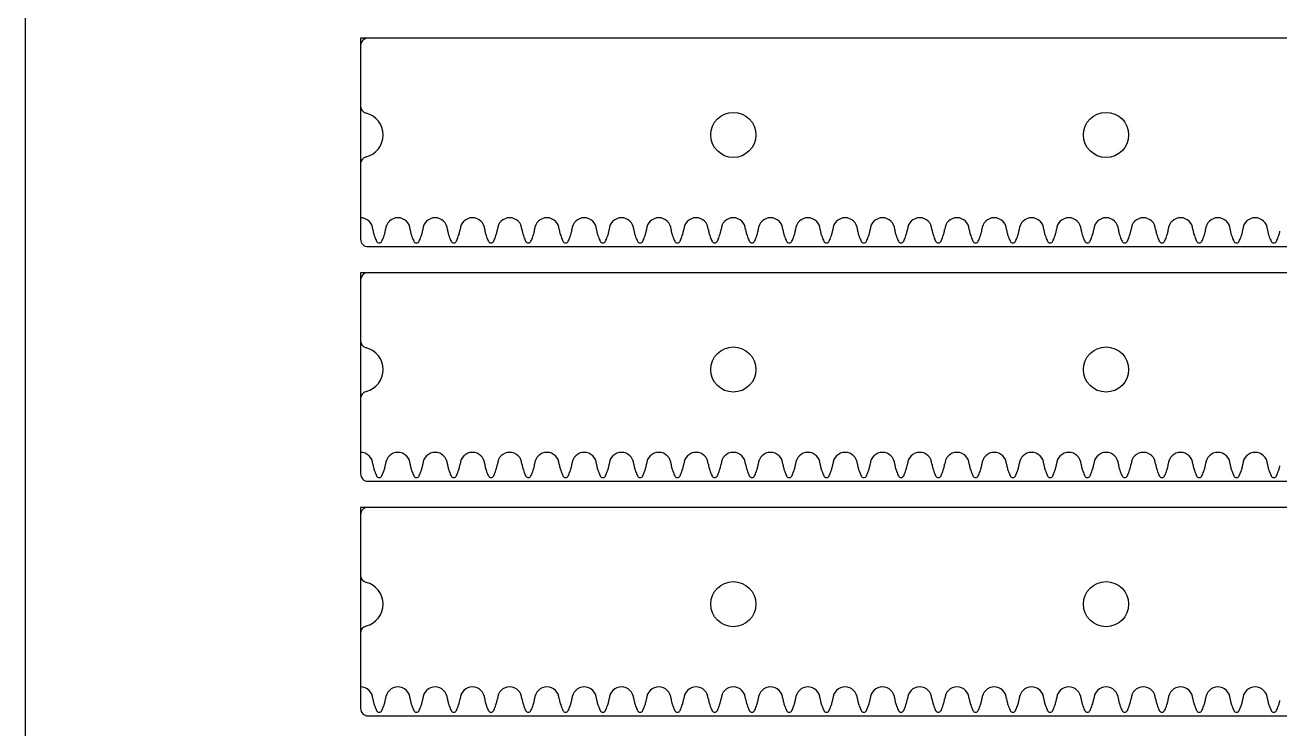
# Model space of a CAD drawing. Extents: x 0 to 800, y 0 to 400.
# Drawn here: x 0 to 168.3, y 212.2 to 306.7 of the extents above; entities that cross this region are included whole.
import ezdxf

# ---------------------------------------------------------------- set-up
doc = ezdxf.new("R2010")
doc.units = 0
doc.header["$MEASUREMENT"] = 0
for name, color, linetype in [('CUTOUT_5MM', 18, 'CONTINUOUS'), ('INSIDE_HOLES_5MM', 18, 'CONTINUOUS'), ('RACK_4MM', 18, 'CONTINUOUS')]:
    doc.layers.add(name, color=color, linetype=linetype)

msp = doc.modelspace()

# ---------------------------------------------------------------- linework, layer by layer
at = {"layer": 'CUTOUT_5MM'}
for p, q in [((744, 305), (46, 305)), ((45, 304), (45, 295.9)), ((45, 288.1), (45, 278)), ((46, 277), (744, 277)), ((744, 273.5), (46, 273.5)), ((45, 272.5), (45, 264.4)), ((45, 256.6), (45, 246.5)), ((46, 245.5), (744, 245.5)), ((45, 241), (45, 232.9)), ((744, 242), (46, 242)), ((45, 225.1), (45, 215)), ((46, 214), (744, 214))]:
    msp.add_line(p, q, dxfattribs=at)
for centre, radius, start, end in [((46, 304), 1, 90, 180), ((46, 295.9), 1, 180, 255.6144), ((45, 292), 3.02, 284.3856, 75.6144), ((46, 288.1), 1, 104.3856, 180), ((46, 278), 1, 180, 270), ((46, 272.5), 1, 90, 180), ((46, 264.4), 1, 180, 255.6144), ((45, 260.5), 3.02, 284.3856, 75.6144), ((46, 256.6), 1, 104.3856, 180), ((46, 246.5), 1, 180, 270), ((46, 241), 1, 90, 180), ((46, 232.9), 1, 180, 255.6144), ((45, 229), 3.02, 284.3856, 75.6144), ((46, 225.1), 1, 104.3856, 180), ((46, 215), 1, 180, 270)]:
    msp.add_arc(centre, radius, start, end, dxfattribs=at)
at = {"layer": 'INSIDE_HOLES_5MM'}
for centre in [(95, 292), (145, 292), (95, 260.5), (145, 260.5), (95, 229), (145, 229)]:
    msp.add_circle(centre, 3.03, dxfattribs=at)
at = {"layer": 'RACK_4MM'}
for p, q in [((46.65, 279.31), (46.65, 279.26)), ((48.35, 279.26), (48.35, 279.31)), ((51.65, 279.31), (51.65, 279.26)), ((53.35, 279.26), (53.35, 279.31)), ((56.65, 279.31), (56.65, 279.26)), ((58.35, 279.26), (58.35, 279.31)), ((61.65, 279.31), (61.65, 279.26)), ((63.35, 279.26), (63.35, 279.31)), ((66.65, 279.31), (66.65, 279.26)), ((68.35, 279.26), (68.35, 279.31)), ((71.65, 279.31), (71.65, 279.26)), ((73.35, 279.26), (73.35, 279.31)), ((76.65, 279.31), (76.65, 279.26)), ((78.35, 279.26), (78.35, 279.31)), ((81.65, 279.31), (81.65, 279.26)), ((83.35, 279.26), (83.35, 279.31)), ((86.65, 279.31), (86.65, 279.26)), ((88.35, 279.26), (88.35, 279.31)), ((91.65, 279.31), (91.65, 279.26)), ((93.35, 279.26), (93.35, 279.31)), ((96.65, 279.31), (96.65, 279.26)), ((98.35, 279.26), (98.35, 279.31)), ((101.65, 279.31), (101.65, 279.26)), ((103.35, 279.26), (103.35, 279.31)), ((106.65, 279.31), (106.65, 279.26)), ((108.35, 279.26), (108.35, 279.31)), ((111.65, 279.31), (111.65, 279.26)), ((113.35, 279.26), (113.35, 279.31)), ((116.65, 279.31), (116.65, 279.26)), ((118.35, 279.26), (118.35, 279.31)), ((121.65, 279.31), (121.65, 279.26)), ((123.35, 279.26), (123.35, 279.31)), ((126.65, 279.31), (126.65, 279.26)), ((128.35, 279.26), (128.35, 279.31)), ((131.65, 279.31), (131.65, 279.26)), ((133.35, 279.26), (133.35, 279.31)), ((136.65, 279.31), (136.65, 279.26)), ((138.35, 279.26), (138.35, 279.31)), ((141.65, 279.31), (141.65, 279.26)), ((143.35, 279.26), (143.35, 279.31)), ((146.65, 279.31), (146.65, 279.26)), ((148.35, 279.26), (148.35, 279.31)), ((151.65, 279.31), (151.65, 279.26)), ((153.35, 279.26), (153.35, 279.31)), ((156.65, 279.31), (156.65, 279.26)), ((158.35, 279.26), (158.35, 279.31)), ((161.65, 279.31), (161.65, 279.26)), ((163.35, 279.26), (163.35, 279.31)), ((166.65, 279.31), (166.65, 279.26)), ((46.65, 247.81), (46.65, 247.76)), ((48.35, 247.76), (48.35, 247.81)), ((51.65, 247.81), (51.65, 247.76)), ((53.35, 247.76), (53.35, 247.81)), ((56.65, 247.81), (56.65, 247.76)), ((58.35, 247.76), (58.35, 247.81)), ((61.65, 247.81), (61.65, 247.76)), ((63.35, 247.76), (63.35, 247.81)), ((66.65, 247.81), (66.65, 247.76)), ((68.35, 247.76), (68.35, 247.81)), ((71.65, 247.81), (71.65, 247.76)), ((73.35, 247.76), (73.35, 247.81)), ((76.65, 247.81), (76.65, 247.76)), ((78.35, 247.76), (78.35, 247.81)), ((81.65, 247.81), (81.65, 247.76)), ((83.35, 247.76), (83.35, 247.81)), ((86.65, 247.81), (86.65, 247.76)), ((88.35, 247.76), (88.35, 247.81)), ((91.65, 247.81), (91.65, 247.76)), ((93.35, 247.76), (93.35, 247.81)), ((96.65, 247.81), (96.65, 247.76)), ((98.35, 247.76), (98.35, 247.81)), ((101.65, 247.81), (101.65, 247.76)), ((103.35, 247.76), (103.35, 247.81)), ((106.65, 247.81), (106.65, 247.76)), ((108.35, 247.76), (108.35, 247.81)), ((111.65, 247.81), (111.65, 247.76)), ((113.35, 247.76), (113.35, 247.81)), ((116.65, 247.81), (116.65, 247.76)), ((118.35, 247.76), (118.35, 247.81)), ((121.65, 247.81), (121.65, 247.76)), ((123.35, 247.76), (123.35, 247.81)), ((126.65, 247.81), (126.65, 247.76)), ((128.35, 247.76), (128.35, 247.81)), ((131.65, 247.81), (131.65, 247.76)), ((133.35, 247.76), (133.35, 247.81)), ((136.65, 247.81), (136.65, 247.76)), ((138.35, 247.76), (138.35, 247.81)), ((141.65, 247.81), (141.65, 247.76)), ((143.35, 247.76), (143.35, 247.81)), ((146.65, 247.81), (146.65, 247.76)), ((148.35, 247.76), (148.35, 247.81)), ((151.65, 247.81), (151.65, 247.76)), ((153.35, 247.76), (153.35, 247.81)), ((156.65, 247.81), (156.65, 247.76)), ((158.35, 247.76), (158.35, 247.81)), ((161.65, 247.81), (161.65, 247.76)), ((163.35, 247.76), (163.35, 247.81)), ((166.65, 247.81), (166.65, 247.76)), ((46.65, 216.31), (46.65, 216.26)), ((48.35, 216.26), (48.35, 216.31)), ((51.65, 216.31), (51.65, 216.26)), ((53.35, 216.26), (53.35, 216.31)), ((56.65, 216.31), (56.65, 216.26)), ((58.35, 216.26), (58.35, 216.31)), ((61.65, 216.31), (61.65, 216.26)), ((63.35, 216.26), (63.35, 216.31)), ((66.65, 216.31), (66.65, 216.26)), ((68.35, 216.26), (68.35, 216.31)), ((71.65, 216.31), (71.65, 216.26)), ((73.35, 216.26), (73.35, 216.31)), ((76.65, 216.31), (76.65, 216.26)), ((78.35, 216.26), (78.35, 216.31)), ((81.65, 216.31), (81.65, 216.26)), ((83.35, 216.26), (83.35, 216.31)), ((86.65, 216.31), (86.65, 216.26)), ((88.35, 216.26), (88.35, 216.31)), ((91.65, 216.31), (91.65, 216.26)), ((93.35, 216.26), (93.35, 216.31)), ((96.65, 216.31), (96.65, 216.26)), ((98.35, 216.26), (98.35, 216.31)), ((101.65, 216.31), (101.65, 216.26)), ((103.35, 216.26), (103.35, 216.31)), ((106.65, 216.31), (106.65, 216.26)), ((108.35, 216.26), (108.35, 216.31)), ((111.65, 216.31), (111.65, 216.26)), ((113.35, 216.26), (113.35, 216.31)), ((116.65, 216.31), (116.65, 216.26)), ((118.35, 216.26), (118.35, 216.31)), ((121.65, 216.31), (121.65, 216.26)), ((123.35, 216.26), (123.35, 216.31)), ((126.65, 216.31), (126.65, 216.26)), ((128.35, 216.26), (128.35, 216.31)), ((131.65, 216.31), (131.65, 216.26)), ((133.35, 216.26), (133.35, 216.31)), ((136.65, 216.31), (136.65, 216.26)), ((138.35, 216.26), (138.35, 216.31)), ((141.65, 216.31), (141.65, 216.26)), ((143.35, 216.26), (143.35, 216.31)), ((146.65, 216.31), (146.65, 216.26)), ((148.35, 216.26), (148.35, 216.31)), ((151.65, 216.31), (151.65, 216.26)), ((153.35, 216.26), (153.35, 216.31)), ((156.65, 216.31), (156.65, 216.26)), ((158.35, 216.26), (158.35, 216.31)), ((161.65, 216.31), (161.65, 216.26)), ((163.35, 216.26), (163.35, 216.31)), ((166.65, 216.31), (166.65, 216.26))]:
    msp.add_line(p, q, dxfattribs=at)
msp.add_lwpolyline([(0, 0), (800, 0), (800, 400), (0, 400)], close=True, dxfattribs=at)
for points in [[(745, 280.88), (745, 305), (45, 305), (45, 280.88)], [(745, 249.38), (745, 273.5), (45, 273.5), (45, 249.38)], [(745, 217.88), (745, 242), (45, 242), (45, 217.88)]]:
    msp.add_lwpolyline(points, dxfattribs=at)
for centre, radius, start, end in [((45, 279.23), 1.65, 2.4997, 90), ((50, 279.23), 1.65, 2.4997, 177.5003), ((55, 279.23), 1.65, 2.4997, 177.5003), ((60, 279.23), 1.65, 2.4997, 177.5003), ((65, 279.23), 1.65, 2.4997, 177.5003), ((70, 279.23), 1.65, 2.4997, 177.5003), ((75, 279.23), 1.65, 2.4997, 177.5003), ((80, 279.23), 1.65, 2.4997, 177.5003), ((85, 279.23), 1.65, 2.4997, 177.5003), ((90, 279.23), 1.65, 2.4997, 177.5003), ((95, 279.23), 1.65, 2.4997, 177.5003), ((100, 279.23), 1.65, 2.4997, 177.5003), ((105, 279.23), 1.65, 2.4997, 177.5003), ((110, 279.23), 1.65, 2.4997, 177.5003), ((115, 279.23), 1.65, 2.4997, 177.5003), ((120, 279.23), 1.65, 2.4997, 177.5003), ((125, 279.23), 1.65, 2.4997, 177.5003), ((130, 279.23), 1.65, 2.4997, 177.5003), ((135, 279.23), 1.65, 2.4997, 177.5003), ((140, 279.23), 1.65, 2.4997, 177.5003), ((145, 279.23), 1.65, 2.4997, 177.5003), ((150, 279.23), 1.65, 2.4997, 177.5003), ((155, 279.23), 1.65, 2.4997, 177.5003), ((160, 279.23), 1.65, 2.4997, 177.5003), ((165, 279.23), 1.65, 2.4997, 177.5003), ((48.88, 279.53), 2.24, 186.8377, 191.5538), ((51.08, 279.96), 4.49, 191.3933, 197.171), ((53.69, 280.77), 7.22, 197.1596, 202.5425), ((55.08, 281.34), 8.72, 202.5425, 204.4697), ((47.5, 277.89), 0.396, 204.3206, 335.6794), ((37.85, 282.25), 10.98, 335.7289, 337.259), ((41.78, 280.6), 6.72, 337.259, 343.0389), ((42.5, 280.32), 5.95, 343.5387, 347.897), ((46.54, 279.46), 1.82, 347.897, 353.7115), ((53.88, 279.53), 2.24, 186.8377, 191.5538), ((56.08, 279.96), 4.49, 191.3933, 197.171), ((58.69, 280.77), 7.22, 197.1596, 202.5425), ((60.08, 281.34), 8.72, 202.5425, 204.4697), ((52.5, 277.89), 0.396, 204.3206, 335.6794), ((42.85, 282.25), 10.98, 335.7289, 337.259), ((46.78, 280.6), 6.72, 337.259, 343.0389), ((47.5, 280.32), 5.95, 343.5387, 347.897), ((51.54, 279.46), 1.82, 347.897, 353.7115), ((58.88, 279.53), 2.24, 186.8377, 191.5538), ((61.08, 279.96), 4.49, 191.3933, 197.171), ((63.69, 280.77), 7.22, 197.1596, 202.5425), ((65.08, 281.34), 8.72, 202.5425, 204.4697), ((57.5, 277.89), 0.396, 204.3206, 335.6794), ((47.85, 282.25), 10.98, 335.7289, 337.259), ((51.78, 280.6), 6.72, 337.259, 343.0389), ((52.5, 280.32), 5.95, 343.5387, 347.897), ((56.54, 279.46), 1.82, 347.897, 353.7115), ((63.88, 279.53), 2.24, 186.8377, 191.5538), ((66.08, 279.96), 4.49, 191.3933, 197.171), ((68.69, 280.77), 7.22, 197.1596, 202.5425), ((70.08, 281.34), 8.72, 202.5425, 204.4697), ((62.5, 277.89), 0.396, 204.3206, 335.6794), ((52.85, 282.25), 10.98, 335.7289, 337.259), ((56.78, 280.6), 6.72, 337.259, 343.0389), ((57.5, 280.32), 5.95, 343.5387, 347.897), ((61.54, 279.46), 1.82, 347.897, 353.7115), ((68.88, 279.53), 2.24, 186.8377, 191.5538), ((71.08, 279.96), 4.49, 191.3933, 197.171), ((73.69, 280.77), 7.22, 197.1596, 202.5425), ((75.08, 281.34), 8.72, 202.5425, 204.4697), ((67.5, 277.89), 0.396, 204.3206, 335.6794), ((57.85, 282.25), 10.98, 335.7289, 337.259), ((61.78, 280.6), 6.72, 337.259, 343.0389), ((62.5, 280.32), 5.95, 343.5387, 347.897), ((66.54, 279.46), 1.82, 347.897, 353.7115), ((73.88, 279.53), 2.24, 186.8377, 191.5538), ((76.08, 279.96), 4.49, 191.3933, 197.171), ((78.69, 280.77), 7.22, 197.1596, 202.5425), ((80.08, 281.34), 8.72, 202.5425, 204.4697), ((72.5, 277.89), 0.396, 204.3206, 335.6794), ((62.85, 282.25), 10.98, 335.7289, 337.259), ((66.78, 280.6), 6.72, 337.259, 343.0389), ((67.5, 280.32), 5.95, 343.5387, 347.897), ((71.54, 279.46), 1.82, 347.897, 353.7115), ((78.88, 279.53), 2.24, 186.8377, 191.5538), ((81.08, 279.96), 4.49, 191.3933, 197.171), ((83.69, 280.77), 7.22, 197.1596, 202.5425), ((85.08, 281.34), 8.72, 202.5425, 204.4697), ((77.5, 277.89), 0.396, 204.3206, 335.6794), ((67.85, 282.25), 10.98, 335.7289, 337.259), ((71.78, 280.6), 6.72, 337.259, 343.0389), ((72.5, 280.32), 5.95, 343.5387, 347.897), ((76.54, 279.46), 1.82, 347.897, 353.7115), ((83.88, 279.53), 2.24, 186.8377, 191.5538), ((86.08, 279.96), 4.49, 191.3933, 197.171), ((88.69, 280.77), 7.22, 197.1596, 202.5425), ((90.08, 281.34), 8.72, 202.5425, 204.4697), ((82.5, 277.89), 0.396, 204.3206, 335.6794), ((72.85, 282.25), 10.98, 335.7289, 337.259), ((76.78, 280.6), 6.72, 337.259, 343.0389), ((77.5, 280.32), 5.95, 343.5387, 347.897), ((81.54, 279.46), 1.82, 347.897, 353.7115), ((88.88, 279.53), 2.24, 186.8377, 191.5538), ((91.08, 279.96), 4.49, 191.3933, 197.171), ((93.69, 280.77), 7.22, 197.1596, 202.5425), ((95.08, 281.34), 8.72, 202.5425, 204.4697), ((87.5, 277.89), 0.396, 204.3206, 335.6794), ((77.85, 282.25), 10.98, 335.7289, 337.259), ((81.78, 280.6), 6.72, 337.259, 343.0389), ((82.5, 280.32), 5.95, 343.5387, 347.897), ((86.54, 279.46), 1.82, 347.897, 353.7115), ((93.88, 279.53), 2.24, 186.8377, 191.5538), ((96.08, 279.96), 4.49, 191.3933, 197.171), ((98.69, 280.77), 7.22, 197.1596, 202.5425), ((100.08, 281.34), 8.72, 202.5425, 204.4697), ((92.5, 277.89), 0.396, 204.3206, 335.6794), ((82.85, 282.25), 10.98, 335.7289, 337.259), ((86.78, 280.6), 6.72, 337.259, 343.0389), ((87.5, 280.32), 5.95, 343.5387, 347.897), ((91.54, 279.46), 1.82, 347.897, 353.7115), ((98.88, 279.53), 2.24, 186.8377, 191.5538), ((101.08, 279.96), 4.49, 191.3933, 197.171), ((103.69, 280.77), 7.22, 197.1596, 202.5425), ((105.08, 281.34), 8.72, 202.5425, 204.4697), ((97.5, 277.89), 0.396, 204.3206, 335.6794), ((87.85, 282.25), 10.98, 335.7289, 337.259), ((91.78, 280.6), 6.72, 337.259, 343.0389), ((92.5, 280.32), 5.95, 343.5387, 347.897), ((96.54, 279.46), 1.82, 347.897, 353.7115), ((103.88, 279.53), 2.24, 186.8377, 191.5538), ((106.08, 279.96), 4.49, 191.3933, 197.171), ((108.69, 280.77), 7.22, 197.1596, 202.5425), ((110.08, 281.34), 8.72, 202.5425, 204.4697), ((102.5, 277.89), 0.396, 204.3206, 335.6794), ((92.85, 282.25), 10.98, 335.7289, 337.259), ((96.78, 280.6), 6.72, 337.259, 343.0389), ((97.5, 280.32), 5.95, 343.5387, 347.897), ((101.54, 279.46), 1.82, 347.897, 353.7115), ((108.88, 279.53), 2.24, 186.8377, 191.5538), ((111.08, 279.96), 4.49, 191.3933, 197.171), ((113.69, 280.77), 7.22, 197.1596, 202.5425), ((115.08, 281.34), 8.72, 202.5425, 204.4697), ((107.5, 277.89), 0.396, 204.3206, 335.6794), ((97.85, 282.25), 10.98, 335.7289, 337.259), ((101.78, 280.6), 6.72, 337.259, 343.0389), ((102.5, 280.32), 5.95, 343.5387, 347.897), ((106.54, 279.46), 1.82, 347.897, 353.7115), ((113.88, 279.53), 2.24, 186.8377, 191.5538), ((116.08, 279.96), 4.49, 191.3933, 197.171), ((118.69, 280.77), 7.22, 197.1596, 202.5425), ((120.08, 281.34), 8.72, 202.5425, 204.4697), ((112.5, 277.89), 0.396, 204.3206, 335.6794), ((102.85, 282.25), 10.98, 335.7289, 337.259), ((106.78, 280.6), 6.72, 337.259, 343.0389), ((107.5, 280.32), 5.95, 343.5387, 347.897), ((111.54, 279.46), 1.82, 347.897, 353.7115), ((118.88, 279.53), 2.24, 186.8377, 191.5538), ((121.08, 279.96), 4.49, 191.3933, 197.171), ((123.69, 280.77), 7.22, 197.1596, 202.5425), ((125.08, 281.34), 8.72, 202.5425, 204.4697), ((117.5, 277.89), 0.396, 204.3206, 335.6794), ((107.85, 282.25), 10.98, 335.7289, 337.259), ((111.78, 280.6), 6.72, 337.259, 343.0389), ((112.5, 280.32), 5.95, 343.5387, 347.897), ((116.54, 279.46), 1.82, 347.897, 353.7115), ((123.88, 279.53), 2.24, 186.8377, 191.5538), ((126.08, 279.96), 4.49, 191.3933, 197.171), ((128.69, 280.77), 7.22, 197.1596, 202.5425), ((130.08, 281.34), 8.72, 202.5425, 204.4697), ((122.5, 277.89), 0.396, 204.3206, 335.6794), ((112.85, 282.25), 10.98, 335.7289, 337.259), ((116.78, 280.6), 6.72, 337.259, 343.0389), ((117.5, 280.32), 5.95, 343.5387, 347.897), ((121.54, 279.46), 1.82, 347.897, 353.7115), ((128.88, 279.53), 2.24, 186.8377, 191.5538), ((131.08, 279.96), 4.49, 191.3933, 197.171), ((133.69, 280.77), 7.22, 197.1596, 202.5425), ((135.08, 281.34), 8.72, 202.5425, 204.4697), ((127.5, 277.89), 0.396, 204.3206, 335.6794), ((117.85, 282.25), 10.98, 335.7289, 337.259), ((121.78, 280.6), 6.72, 337.259, 343.0389), ((122.5, 280.32), 5.95, 343.5387, 347.897), ((126.54, 279.46), 1.82, 347.897, 353.7115), ((133.88, 279.53), 2.24, 186.8377, 191.5538), ((136.08, 279.96), 4.49, 191.3933, 197.171), ((138.69, 280.77), 7.22, 197.1596, 202.5425), ((140.08, 281.34), 8.72, 202.5425, 204.4697), ((132.5, 277.89), 0.396, 204.3206, 335.6794), ((122.85, 282.25), 10.98, 335.7289, 337.259), ((126.78, 280.6), 6.72, 337.259, 343.0389), ((127.5, 280.32), 5.95, 343.5387, 347.897), ((131.54, 279.46), 1.82, 347.897, 353.7115), ((138.88, 279.53), 2.24, 186.8377, 191.5538), ((141.08, 279.96), 4.49, 191.3933, 197.171), ((143.69, 280.77), 7.22, 197.1596, 202.5425), ((145.08, 281.34), 8.72, 202.5425, 204.4697), ((137.5, 277.89), 0.396, 204.3206, 335.6794), ((127.85, 282.25), 10.98, 335.7289, 337.259), ((131.78, 280.6), 6.72, 337.259, 343.0389), ((132.5, 280.32), 5.95, 343.5387, 347.897), ((136.54, 279.46), 1.82, 347.897, 353.7115), ((143.88, 279.53), 2.24, 186.8377, 191.5538), ((146.08, 279.96), 4.49, 191.3933, 197.171), ((148.69, 280.77), 7.22, 197.1596, 202.5425), ((150.08, 281.34), 8.72, 202.5425, 204.4697), ((142.5, 277.89), 0.396, 204.3206, 335.6794), ((132.85, 282.25), 10.98, 335.7289, 337.259), ((136.78, 280.6), 6.72, 337.259, 343.0389), ((137.5, 280.32), 5.95, 343.5387, 347.897), ((141.54, 279.46), 1.82, 347.897, 353.7115), ((148.88, 279.53), 2.24, 186.8377, 191.5538), ((151.08, 279.96), 4.49, 191.3933, 197.171), ((153.69, 280.77), 7.22, 197.1596, 202.5425), ((155.08, 281.34), 8.72, 202.5425, 204.4697), ((147.5, 277.89), 0.396, 204.3206, 335.6794), ((137.85, 282.25), 10.98, 335.7289, 337.259), ((141.78, 280.6), 6.72, 337.259, 343.0389), ((142.5, 280.32), 5.95, 343.5387, 347.897), ((146.54, 279.46), 1.82, 347.897, 353.7115), ((153.88, 279.53), 2.24, 186.8377, 191.5538), ((156.08, 279.96), 4.49, 191.3933, 197.171), ((158.69, 280.77), 7.22, 197.1596, 202.5425), ((160.08, 281.34), 8.72, 202.5425, 204.4697), ((152.5, 277.89), 0.396, 204.3206, 335.6794), ((142.85, 282.25), 10.98, 335.7289, 337.259), ((146.78, 280.6), 6.72, 337.259, 343.0389), ((147.5, 280.32), 5.95, 343.5387, 347.897), ((151.54, 279.46), 1.82, 347.897, 353.7115), ((158.88, 279.53), 2.24, 186.8377, 191.5538), ((161.08, 279.96), 4.49, 191.3933, 197.171), ((163.69, 280.77), 7.22, 197.1596, 202.5425), ((165.08, 281.34), 8.72, 202.5425, 204.4697), ((157.5, 277.89), 0.396, 204.3206, 335.6794), ((147.85, 282.25), 10.98, 335.7289, 337.259), ((151.78, 280.6), 6.72, 337.259, 343.0389), ((152.5, 280.32), 5.95, 343.5387, 347.897), ((156.54, 279.46), 1.82, 347.897, 353.7115), ((163.88, 279.53), 2.24, 186.8377, 191.5538), ((166.08, 279.96), 4.49, 191.3933, 197.171), ((168.69, 280.77), 7.22, 197.1596, 202.5425), ((170.08, 281.34), 8.72, 202.5425, 204.4697), ((162.5, 277.89), 0.396, 204.3206, 335.6794), ((152.85, 282.25), 10.98, 335.7289, 337.259), ((156.78, 280.6), 6.72, 337.259, 343.0389), ((157.5, 280.32), 5.95, 343.5387, 347.897), ((161.54, 279.46), 1.82, 347.897, 353.7115), ((168.88, 279.53), 2.24, 186.8377, 191.5538), ((171.08, 279.96), 4.49, 191.3933, 197.171), ((173.69, 280.77), 7.22, 197.1596, 202.5425), ((175.08, 281.34), 8.72, 202.5425, 204.4697), ((167.5, 277.89), 0.396, 204.3206, 335.6794), ((157.85, 282.25), 10.98, 335.7289, 337.259), ((161.78, 280.6), 6.72, 337.259, 343.0389), ((162.5, 280.32), 5.95, 343.5387, 347.897), ((45, 247.73), 1.65, 2.4997, 90), ((50, 247.73), 1.65, 2.4997, 177.5003), ((55, 247.73), 1.65, 2.4997, 177.5003), ((60, 247.73), 1.65, 2.4997, 177.5003), ((65, 247.73), 1.65, 2.4997, 177.5003), ((70, 247.73), 1.65, 2.4997, 177.5003), ((75, 247.73), 1.65, 2.4997, 177.5003), ((80, 247.73), 1.65, 2.4997, 177.5003), ((85, 247.73), 1.65, 2.4997, 177.5003), ((90, 247.73), 1.65, 2.4997, 177.5003), ((95, 247.73), 1.65, 2.4997, 177.5003), ((100, 247.73), 1.65, 2.4997, 177.5003), ((105, 247.73), 1.65, 2.4997, 177.5003), ((110, 247.73), 1.65, 2.4997, 177.5003), ((115, 247.73), 1.65, 2.4997, 177.5003), ((120, 247.73), 1.65, 2.4997, 177.5003), ((125, 247.73), 1.65, 2.4997, 177.5003), ((130, 247.73), 1.65, 2.4997, 177.5003), ((135, 247.73), 1.65, 2.4997, 177.5003), ((140, 247.73), 1.65, 2.4997, 177.5003), ((145, 247.73), 1.65, 2.4997, 177.5003), ((150, 247.73), 1.65, 2.4997, 177.5003), ((155, 247.73), 1.65, 2.4997, 177.5003), ((160, 247.73), 1.65, 2.4997, 177.5003), ((165, 247.73), 1.65, 2.4997, 177.5003), ((48.88, 248.03), 2.24, 186.8377, 191.5538), ((51.08, 248.46), 4.49, 191.3933, 197.171), ((42.5, 248.82), 5.95, 343.5387, 347.897), ((46.54, 247.96), 1.82, 347.897, 353.7115), ((53.88, 248.03), 2.24, 186.8377, 191.5538), ((56.08, 248.46), 4.49, 191.3933, 197.171), ((47.5, 248.82), 5.95, 343.5387, 347.897), ((51.54, 247.96), 1.82, 347.897, 353.7115), ((58.88, 248.03), 2.24, 186.8377, 191.5538), ((61.08, 248.46), 4.49, 191.3933, 197.171), ((52.5, 248.82), 5.95, 343.5387, 347.897), ((56.54, 247.96), 1.82, 347.897, 353.7115), ((63.88, 248.03), 2.24, 186.8377, 191.5538), ((66.08, 248.46), 4.49, 191.3933, 197.171), ((57.5, 248.82), 5.95, 343.5387, 347.897), ((61.54, 247.96), 1.82, 347.897, 353.7115), ((68.88, 248.03), 2.24, 186.8377, 191.5538), ((71.08, 248.46), 4.49, 191.3933, 197.171), ((62.5, 248.82), 5.95, 343.5387, 347.897), ((66.54, 247.96), 1.82, 347.897, 353.7115), ((73.88, 248.03), 2.24, 186.8377, 191.5538), ((76.08, 248.46), 4.49, 191.3933, 197.171), ((67.5, 248.82), 5.95, 343.5387, 347.897), ((71.54, 247.96), 1.82, 347.897, 353.7115), ((78.88, 248.03), 2.24, 186.8377, 191.5538), ((81.08, 248.46), 4.49, 191.3933, 197.171), ((72.5, 248.82), 5.95, 343.5387, 347.897), ((76.54, 247.96), 1.82, 347.897, 353.7115), ((83.88, 248.03), 2.24, 186.8377, 191.5538), ((86.08, 248.46), 4.49, 191.3933, 197.171), ((77.5, 248.82), 5.95, 343.5387, 347.897), ((81.54, 247.96), 1.82, 347.897, 353.7115), ((88.88, 248.03), 2.24, 186.8377, 191.5538), ((91.08, 248.46), 4.49, 191.3933, 197.171), ((82.5, 248.82), 5.95, 343.5387, 347.897), ((86.54, 247.96), 1.82, 347.897, 353.7115), ((93.88, 248.03), 2.24, 186.8377, 191.5538), ((96.08, 248.46), 4.49, 191.3933, 197.171), ((87.5, 248.82), 5.95, 343.5387, 347.897), ((91.54, 247.96), 1.82, 347.897, 353.7115), ((98.88, 248.03), 2.24, 186.8377, 191.5538), ((101.08, 248.46), 4.49, 191.3933, 197.171), ((92.5, 248.82), 5.95, 343.5387, 347.897), ((96.54, 247.96), 1.82, 347.897, 353.7115), ((103.88, 248.03), 2.24, 186.8377, 191.5538), ((106.08, 248.46), 4.49, 191.3933, 197.171), ((97.5, 248.82), 5.95, 343.5387, 347.897), ((101.54, 247.96), 1.82, 347.897, 353.7115), ((108.88, 248.03), 2.24, 186.8377, 191.5538), ((111.08, 248.46), 4.49, 191.3933, 197.171), ((102.5, 248.82), 5.95, 343.5387, 347.897), ((106.54, 247.96), 1.82, 347.897, 353.7115), ((113.88, 248.03), 2.24, 186.8377, 191.5538), ((116.08, 248.46), 4.49, 191.3933, 197.171), ((107.5, 248.82), 5.95, 343.5387, 347.897), ((111.54, 247.96), 1.82, 347.897, 353.7115), ((118.88, 248.03), 2.24, 186.8377, 191.5538), ((121.08, 248.46), 4.49, 191.3933, 197.171), ((112.5, 248.82), 5.95, 343.5387, 347.897), ((116.54, 247.96), 1.82, 347.897, 353.7115), ((123.88, 248.03), 2.24, 186.8377, 191.5538), ((126.08, 248.46), 4.49, 191.3933, 197.171), ((117.5, 248.82), 5.95, 343.5387, 347.897), ((121.54, 247.96), 1.82, 347.897, 353.7115), ((128.88, 248.03), 2.24, 186.8377, 191.5538), ((131.08, 248.46), 4.49, 191.3933, 197.171), ((122.5, 248.82), 5.95, 343.5387, 347.897), ((126.54, 247.96), 1.82, 347.897, 353.7115), ((133.88, 248.03), 2.24, 186.8377, 191.5538), ((136.08, 248.46), 4.49, 191.3933, 197.171), ((127.5, 248.82), 5.95, 343.5387, 347.897), ((131.54, 247.96), 1.82, 347.897, 353.7115), ((138.88, 248.03), 2.24, 186.8377, 191.5538), ((141.08, 248.46), 4.49, 191.3933, 197.171), ((132.5, 248.82), 5.95, 343.5387, 347.897), ((136.54, 247.96), 1.82, 347.897, 353.7115), ((143.88, 248.03), 2.24, 186.8377, 191.5538), ((146.08, 248.46), 4.49, 191.3933, 197.171), ((137.5, 248.82), 5.95, 343.5387, 347.897), ((141.54, 247.96), 1.82, 347.897, 353.7115), ((148.88, 248.03), 2.24, 186.8377, 191.5538), ((151.08, 248.46), 4.49, 191.3933, 197.171), ((142.5, 248.82), 5.95, 343.5387, 347.897), ((146.54, 247.96), 1.82, 347.897, 353.7115), ((153.88, 248.03), 2.24, 186.8377, 191.5538), ((156.08, 248.46), 4.49, 191.3933, 197.171), ((147.5, 248.82), 5.95, 343.5387, 347.897), ((151.54, 247.96), 1.82, 347.897, 353.7115), ((158.88, 248.03), 2.24, 186.8377, 191.5538), ((161.08, 248.46), 4.49, 191.3933, 197.171), ((152.5, 248.82), 5.95, 343.5387, 347.897), ((156.54, 247.96), 1.82, 347.897, 353.7115), ((163.88, 248.03), 2.24, 186.8377, 191.5538), ((166.08, 248.46), 4.49, 191.3933, 197.171), ((157.5, 248.82), 5.95, 343.5387, 347.897), ((161.54, 247.96), 1.82, 347.897, 353.7115), ((168.88, 248.03), 2.24, 186.8377, 191.5538), ((171.08, 248.46), 4.49, 191.3933, 197.171), ((162.5, 248.82), 5.95, 343.5387, 347.897), ((53.69, 249.27), 7.22, 197.1596, 202.5425), ((55.08, 249.84), 8.72, 202.5425, 204.4697), ((47.5, 246.39), 0.396, 204.3206, 335.6794), ((37.85, 250.75), 10.98, 335.7289, 337.259), ((41.78, 249.1), 6.72, 337.259, 343.0389), ((58.69, 249.27), 7.22, 197.1596, 202.5425), ((60.08, 249.84), 8.72, 202.5425, 204.4697), ((52.5, 246.39), 0.396, 204.3206, 335.6794), ((42.85, 250.75), 10.98, 335.7289, 337.259), ((46.78, 249.1), 6.72, 337.259, 343.0389), ((63.69, 249.27), 7.22, 197.1596, 202.5425), ((65.08, 249.84), 8.72, 202.5425, 204.4697), ((57.5, 246.39), 0.396, 204.3206, 335.6794), ((47.85, 250.75), 10.98, 335.7289, 337.259), ((51.78, 249.1), 6.72, 337.259, 343.0389), ((68.69, 249.27), 7.22, 197.1596, 202.5425), ((70.08, 249.84), 8.72, 202.5425, 204.4697), ((62.5, 246.39), 0.396, 204.3206, 335.6794), ((52.85, 250.75), 10.98, 335.7289, 337.259), ((56.78, 249.1), 6.72, 337.259, 343.0389), ((73.69, 249.27), 7.22, 197.1596, 202.5425), ((75.08, 249.84), 8.72, 202.5425, 204.4697), ((67.5, 246.39), 0.396, 204.3206, 335.6794), ((57.85, 250.75), 10.98, 335.7289, 337.259), ((61.78, 249.1), 6.72, 337.259, 343.0389), ((78.69, 249.27), 7.22, 197.1596, 202.5425), ((80.08, 249.84), 8.72, 202.5425, 204.4697), ((72.5, 246.39), 0.396, 204.3206, 335.6794), ((62.85, 250.75), 10.98, 335.7289, 337.259), ((66.78, 249.1), 6.72, 337.259, 343.0389), ((83.69, 249.27), 7.22, 197.1596, 202.5425), ((85.08, 249.84), 8.72, 202.5425, 204.4697), ((77.5, 246.39), 0.396, 204.3206, 335.6794), ((67.85, 250.75), 10.98, 335.7289, 337.259), ((71.78, 249.1), 6.72, 337.259, 343.0389), ((88.69, 249.27), 7.22, 197.1596, 202.5425), ((90.08, 249.84), 8.72, 202.5425, 204.4697), ((82.5, 246.39), 0.396, 204.3206, 335.6794), ((72.85, 250.75), 10.98, 335.7289, 337.259), ((76.78, 249.1), 6.72, 337.259, 343.0389), ((93.69, 249.27), 7.22, 197.1596, 202.5425), ((95.08, 249.84), 8.72, 202.5425, 204.4697), ((87.5, 246.39), 0.396, 204.3206, 335.6794), ((77.85, 250.75), 10.98, 335.7289, 337.259), ((81.78, 249.1), 6.72, 337.259, 343.0389), ((98.69, 249.27), 7.22, 197.1596, 202.5425), ((100.08, 249.84), 8.72, 202.5425, 204.4697), ((92.5, 246.39), 0.396, 204.3206, 335.6794), ((82.85, 250.75), 10.98, 335.7289, 337.259), ((86.78, 249.1), 6.72, 337.259, 343.0389), ((103.69, 249.27), 7.22, 197.1596, 202.5425), ((105.08, 249.84), 8.72, 202.5425, 204.4697), ((97.5, 246.39), 0.396, 204.3206, 335.6794), ((87.85, 250.75), 10.98, 335.7289, 337.259), ((91.78, 249.1), 6.72, 337.259, 343.0389), ((108.69, 249.27), 7.22, 197.1596, 202.5425), ((110.08, 249.84), 8.72, 202.5425, 204.4697), ((102.5, 246.39), 0.396, 204.3206, 335.6794), ((92.85, 250.75), 10.98, 335.7289, 337.259), ((96.78, 249.1), 6.72, 337.259, 343.0389), ((113.69, 249.27), 7.22, 197.1596, 202.5425), ((115.08, 249.84), 8.72, 202.5425, 204.4697), ((107.5, 246.39), 0.396, 204.3206, 335.6794), ((97.85, 250.75), 10.98, 335.7289, 337.259), ((101.78, 249.1), 6.72, 337.259, 343.0389), ((118.69, 249.27), 7.22, 197.1596, 202.5425), ((120.08, 249.84), 8.72, 202.5425, 204.4697), ((112.5, 246.39), 0.396, 204.3206, 335.6794), ((102.85, 250.75), 10.98, 335.7289, 337.259), ((106.78, 249.1), 6.72, 337.259, 343.0389), ((123.69, 249.27), 7.22, 197.1596, 202.5425), ((125.08, 249.84), 8.72, 202.5425, 204.4697), ((117.5, 246.39), 0.396, 204.3206, 335.6794), ((107.85, 250.75), 10.98, 335.7289, 337.259), ((111.78, 249.1), 6.72, 337.259, 343.0389), ((128.69, 249.27), 7.22, 197.1596, 202.5425), ((130.08, 249.84), 8.72, 202.5425, 204.4697), ((122.5, 246.39), 0.396, 204.3206, 335.6794), ((112.85, 250.75), 10.98, 335.7289, 337.259), ((116.78, 249.1), 6.72, 337.259, 343.0389), ((133.69, 249.27), 7.22, 197.1596, 202.5425), ((135.08, 249.84), 8.72, 202.5425, 204.4697), ((127.5, 246.39), 0.396, 204.3206, 335.6794), ((117.85, 250.75), 10.98, 335.7289, 337.259), ((121.78, 249.1), 6.72, 337.259, 343.0389), ((138.69, 249.27), 7.22, 197.1596, 202.5425), ((140.08, 249.84), 8.72, 202.5425, 204.4697), ((132.5, 246.39), 0.396, 204.3206, 335.6794), ((122.85, 250.75), 10.98, 335.7289, 337.259), ((126.78, 249.1), 6.72, 337.259, 343.0389), ((143.69, 249.27), 7.22, 197.1596, 202.5425), ((145.08, 249.84), 8.72, 202.5425, 204.4697), ((137.5, 246.39), 0.396, 204.3206, 335.6794), ((127.85, 250.75), 10.98, 335.7289, 337.259), ((131.78, 249.1), 6.72, 337.259, 343.0389), ((148.69, 249.27), 7.22, 197.1596, 202.5425), ((150.08, 249.84), 8.72, 202.5425, 204.4697), ((142.5, 246.39), 0.396, 204.3206, 335.6794), ((132.85, 250.75), 10.98, 335.7289, 337.259), ((136.78, 249.1), 6.72, 337.259, 343.0389), ((153.69, 249.27), 7.22, 197.1596, 202.5425), ((155.08, 249.84), 8.72, 202.5425, 204.4697), ((147.5, 246.39), 0.396, 204.3206, 335.6794), ((137.85, 250.75), 10.98, 335.7289, 337.259), ((141.78, 249.1), 6.72, 337.259, 343.0389), ((158.69, 249.27), 7.22, 197.1596, 202.5425), ((160.08, 249.84), 8.72, 202.5425, 204.4697), ((152.5, 246.39), 0.396, 204.3206, 335.6794), ((142.85, 250.75), 10.98, 335.7289, 337.259), ((146.78, 249.1), 6.72, 337.259, 343.0389), ((163.69, 249.27), 7.22, 197.1596, 202.5425), ((165.08, 249.84), 8.72, 202.5425, 204.4697), ((157.5, 246.39), 0.396, 204.3206, 335.6794), ((147.85, 250.75), 10.98, 335.7289, 337.259), ((151.78, 249.1), 6.72, 337.259, 343.0389), ((168.69, 249.27), 7.22, 197.1596, 202.5425), ((170.08, 249.84), 8.72, 202.5425, 204.4697), ((162.5, 246.39), 0.396, 204.3206, 335.6794), ((152.85, 250.75), 10.98, 335.7289, 337.259), ((156.78, 249.1), 6.72, 337.259, 343.0389), ((173.69, 249.27), 7.22, 197.1596, 202.5425), ((175.08, 249.84), 8.72, 202.5425, 204.4697), ((167.5, 246.39), 0.396, 204.3206, 335.6794), ((157.85, 250.75), 10.98, 335.7289, 337.259), ((161.78, 249.1), 6.72, 337.259, 343.0389), ((45, 216.23), 1.65, 2.4997, 90), ((50, 216.23), 1.65, 2.4997, 177.5003), ((55, 216.23), 1.65, 2.4997, 177.5003), ((60, 216.23), 1.65, 2.4997, 177.5003), ((65, 216.23), 1.65, 2.4997, 177.5003), ((70, 216.23), 1.65, 2.4997, 177.5003), ((75, 216.23), 1.65, 2.4997, 177.5003), ((80, 216.23), 1.65, 2.4997, 177.5003), ((85, 216.23), 1.65, 2.4997, 177.5003), ((90, 216.23), 1.65, 2.4997, 177.5003), ((95, 216.23), 1.65, 2.4997, 177.5003), ((100, 216.23), 1.65, 2.4997, 177.5003), ((105, 216.23), 1.65, 2.4997, 177.5003), ((110, 216.23), 1.65, 2.4997, 177.5003), ((115, 216.23), 1.65, 2.4997, 177.5003), ((120, 216.23), 1.65, 2.4997, 177.5003), ((125, 216.23), 1.65, 2.4997, 177.5003), ((130, 216.23), 1.65, 2.4997, 177.5003), ((135, 216.23), 1.65, 2.4997, 177.5003), ((140, 216.23), 1.65, 2.4997, 177.5003), ((145, 216.23), 1.65, 2.4997, 177.5003), ((150, 216.23), 1.65, 2.4997, 177.5003), ((155, 216.23), 1.65, 2.4997, 177.5003), ((160, 216.23), 1.65, 2.4997, 177.5003), ((165, 216.23), 1.65, 2.4997, 177.5003), ((48.88, 216.53), 2.24, 186.8377, 191.5538), ((51.08, 216.96), 4.49, 191.3933, 197.171), ((53.69, 217.77), 7.22, 197.1596, 202.5425), ((41.78, 217.6), 6.72, 337.259, 343.0389), ((42.5, 217.32), 5.95, 343.5387, 347.897), ((46.54, 216.46), 1.82, 347.897, 353.7115), ((53.88, 216.53), 2.24, 186.8377, 191.5538), ((56.08, 216.96), 4.49, 191.3933, 197.171), ((58.69, 217.77), 7.22, 197.1596, 202.5425), ((46.78, 217.6), 6.72, 337.259, 343.0389), ((47.5, 217.32), 5.95, 343.5387, 347.897), ((51.54, 216.46), 1.82, 347.897, 353.7115), ((58.88, 216.53), 2.24, 186.8377, 191.5538), ((61.08, 216.96), 4.49, 191.3933, 197.171), ((63.69, 217.77), 7.22, 197.1596, 202.5425), ((51.78, 217.6), 6.72, 337.259, 343.0389), ((52.5, 217.32), 5.95, 343.5387, 347.897), ((56.54, 216.46), 1.82, 347.897, 353.7115), ((63.88, 216.53), 2.24, 186.8377, 191.5538), ((66.08, 216.96), 4.49, 191.3933, 197.171), ((68.69, 217.77), 7.22, 197.1596, 202.5425), ((56.78, 217.6), 6.72, 337.259, 343.0389), ((57.5, 217.32), 5.95, 343.5387, 347.897), ((61.54, 216.46), 1.82, 347.897, 353.7115), ((68.88, 216.53), 2.24, 186.8377, 191.5538), ((71.08, 216.96), 4.49, 191.3933, 197.171), ((73.69, 217.77), 7.22, 197.1596, 202.5425), ((61.78, 217.6), 6.72, 337.259, 343.0389), ((62.5, 217.32), 5.95, 343.5387, 347.897), ((66.54, 216.46), 1.82, 347.897, 353.7115), ((73.88, 216.53), 2.24, 186.8377, 191.5538), ((76.08, 216.96), 4.49, 191.3933, 197.171), ((78.69, 217.77), 7.22, 197.1596, 202.5425), ((66.78, 217.6), 6.72, 337.259, 343.0389), ((67.5, 217.32), 5.95, 343.5387, 347.897), ((71.54, 216.46), 1.82, 347.897, 353.7115), ((78.88, 216.53), 2.24, 186.8377, 191.5538), ((81.08, 216.96), 4.49, 191.3933, 197.171), ((83.69, 217.77), 7.22, 197.1596, 202.5425), ((71.78, 217.6), 6.72, 337.259, 343.0389), ((72.5, 217.32), 5.95, 343.5387, 347.897), ((76.54, 216.46), 1.82, 347.897, 353.7115), ((83.88, 216.53), 2.24, 186.8377, 191.5538), ((86.08, 216.96), 4.49, 191.3933, 197.171), ((88.69, 217.77), 7.22, 197.1596, 202.5425), ((76.78, 217.6), 6.72, 337.259, 343.0389), ((77.5, 217.32), 5.95, 343.5387, 347.897), ((81.54, 216.46), 1.82, 347.897, 353.7115), ((88.88, 216.53), 2.24, 186.8377, 191.5538), ((91.08, 216.96), 4.49, 191.3933, 197.171), ((93.69, 217.77), 7.22, 197.1596, 202.5425), ((81.78, 217.6), 6.72, 337.259, 343.0389), ((82.5, 217.32), 5.95, 343.5387, 347.897), ((86.54, 216.46), 1.82, 347.897, 353.7115), ((93.88, 216.53), 2.24, 186.8377, 191.5538), ((96.08, 216.96), 4.49, 191.3933, 197.171), ((98.69, 217.77), 7.22, 197.1596, 202.5425), ((86.78, 217.6), 6.72, 337.259, 343.0389), ((87.5, 217.32), 5.95, 343.5387, 347.897), ((91.54, 216.46), 1.82, 347.897, 353.7115), ((98.88, 216.53), 2.24, 186.8377, 191.5538), ((101.08, 216.96), 4.49, 191.3933, 197.171), ((103.69, 217.77), 7.22, 197.1596, 202.5425), ((91.78, 217.6), 6.72, 337.259, 343.0389), ((92.5, 217.32), 5.95, 343.5387, 347.897), ((96.54, 216.46), 1.82, 347.897, 353.7115), ((103.88, 216.53), 2.24, 186.8377, 191.5538), ((106.08, 216.96), 4.49, 191.3933, 197.171), ((108.69, 217.77), 7.22, 197.1596, 202.5425), ((96.78, 217.6), 6.72, 337.259, 343.0389), ((97.5, 217.32), 5.95, 343.5387, 347.897), ((101.54, 216.46), 1.82, 347.897, 353.7115), ((108.88, 216.53), 2.24, 186.8377, 191.5538), ((111.08, 216.96), 4.49, 191.3933, 197.171), ((113.69, 217.77), 7.22, 197.1596, 202.5425), ((101.78, 217.6), 6.72, 337.259, 343.0389), ((102.5, 217.32), 5.95, 343.5387, 347.897), ((106.54, 216.46), 1.82, 347.897, 353.7115), ((113.88, 216.53), 2.24, 186.8377, 191.5538), ((116.08, 216.96), 4.49, 191.3933, 197.171), ((118.69, 217.77), 7.22, 197.1596, 202.5425), ((106.78, 217.6), 6.72, 337.259, 343.0389), ((107.5, 217.32), 5.95, 343.5387, 347.897), ((111.54, 216.46), 1.82, 347.897, 353.7115), ((118.88, 216.53), 2.24, 186.8377, 191.5538), ((121.08, 216.96), 4.49, 191.3933, 197.171), ((123.69, 217.77), 7.22, 197.1596, 202.5425), ((111.78, 217.6), 6.72, 337.259, 343.0389), ((112.5, 217.32), 5.95, 343.5387, 347.897), ((116.54, 216.46), 1.82, 347.897, 353.7115), ((123.88, 216.53), 2.24, 186.8377, 191.5538), ((126.08, 216.96), 4.49, 191.3933, 197.171), ((128.69, 217.77), 7.22, 197.1596, 202.5425), ((116.78, 217.6), 6.72, 337.259, 343.0389), ((117.5, 217.32), 5.95, 343.5387, 347.897), ((121.54, 216.46), 1.82, 347.897, 353.7115), ((128.88, 216.53), 2.24, 186.8377, 191.5538), ((131.08, 216.96), 4.49, 191.3933, 197.171), ((133.69, 217.77), 7.22, 197.1596, 202.5425), ((121.78, 217.6), 6.72, 337.259, 343.0389), ((122.5, 217.32), 5.95, 343.5387, 347.897), ((126.54, 216.46), 1.82, 347.897, 353.7115), ((133.88, 216.53), 2.24, 186.8377, 191.5538), ((136.08, 216.96), 4.49, 191.3933, 197.171), ((138.69, 217.77), 7.22, 197.1596, 202.5425), ((126.78, 217.6), 6.72, 337.259, 343.0389), ((127.5, 217.32), 5.95, 343.5387, 347.897), ((131.54, 216.46), 1.82, 347.897, 353.7115), ((138.88, 216.53), 2.24, 186.8377, 191.5538), ((141.08, 216.96), 4.49, 191.3933, 197.171), ((143.69, 217.77), 7.22, 197.1596, 202.5425), ((131.78, 217.6), 6.72, 337.259, 343.0389), ((132.5, 217.32), 5.95, 343.5387, 347.897), ((136.54, 216.46), 1.82, 347.897, 353.7115), ((143.88, 216.53), 2.24, 186.8377, 191.5538), ((146.08, 216.96), 4.49, 191.3933, 197.171), ((148.69, 217.77), 7.22, 197.1596, 202.5425), ((136.78, 217.6), 6.72, 337.259, 343.0389), ((137.5, 217.32), 5.95, 343.5387, 347.897), ((141.54, 216.46), 1.82, 347.897, 353.7115), ((148.88, 216.53), 2.24, 186.8377, 191.5538), ((151.08, 216.96), 4.49, 191.3933, 197.171), ((153.69, 217.77), 7.22, 197.1596, 202.5425), ((141.78, 217.6), 6.72, 337.259, 343.0389), ((142.5, 217.32), 5.95, 343.5387, 347.897), ((146.54, 216.46), 1.82, 347.897, 353.7115), ((153.88, 216.53), 2.24, 186.8377, 191.5538), ((156.08, 216.96), 4.49, 191.3933, 197.171), ((158.69, 217.77), 7.22, 197.1596, 202.5425), ((146.78, 217.6), 6.72, 337.259, 343.0389), ((147.5, 217.32), 5.95, 343.5387, 347.897), ((151.54, 216.46), 1.82, 347.897, 353.7115), ((158.88, 216.53), 2.24, 186.8377, 191.5538), ((161.08, 216.96), 4.49, 191.3933, 197.171), ((163.69, 217.77), 7.22, 197.1596, 202.5425), ((151.78, 217.6), 6.72, 337.259, 343.0389), ((152.5, 217.32), 5.95, 343.5387, 347.897), ((156.54, 216.46), 1.82, 347.897, 353.7115), ((163.88, 216.53), 2.24, 186.8377, 191.5538), ((166.08, 216.96), 4.49, 191.3933, 197.171), ((168.69, 217.77), 7.22, 197.1596, 202.5425), ((156.78, 217.6), 6.72, 337.259, 343.0389), ((157.5, 217.32), 5.95, 343.5387, 347.897), ((161.54, 216.46), 1.82, 347.897, 353.7115), ((168.88, 216.53), 2.24, 186.8377, 191.5538), ((171.08, 216.96), 4.49, 191.3933, 197.171), ((173.69, 217.77), 7.22, 197.1596, 202.5425), ((161.78, 217.6), 6.72, 337.259, 343.0389), ((162.5, 217.32), 5.95, 343.5387, 347.897), ((55.08, 218.34), 8.72, 202.5425, 204.4697), ((47.5, 214.89), 0.396, 204.3206, 335.6794), ((37.85, 219.25), 10.98, 335.7289, 337.259), ((60.08, 218.34), 8.72, 202.5425, 204.4697), ((52.5, 214.89), 0.396, 204.3206, 335.6794), ((42.85, 219.25), 10.98, 335.7289, 337.259), ((65.08, 218.34), 8.72, 202.5425, 204.4697), ((57.5, 214.89), 0.396, 204.3206, 335.6794), ((47.85, 219.25), 10.98, 335.7289, 337.259), ((70.08, 218.34), 8.72, 202.5425, 204.4697), ((62.5, 214.89), 0.396, 204.3206, 335.6794), ((52.85, 219.25), 10.98, 335.7289, 337.259), ((75.08, 218.34), 8.72, 202.5425, 204.4697), ((67.5, 214.89), 0.396, 204.3206, 335.6794), ((57.85, 219.25), 10.98, 335.7289, 337.259), ((80.08, 218.34), 8.72, 202.5425, 204.4697), ((72.5, 214.89), 0.396, 204.3206, 335.6794), ((62.85, 219.25), 10.98, 335.7289, 337.259), ((85.08, 218.34), 8.72, 202.5425, 204.4697), ((77.5, 214.89), 0.396, 204.3206, 335.6794), ((67.85, 219.25), 10.98, 335.7289, 337.259), ((90.08, 218.34), 8.72, 202.5425, 204.4697), ((82.5, 214.89), 0.396, 204.3206, 335.6794), ((72.85, 219.25), 10.98, 335.7289, 337.259), ((95.08, 218.34), 8.72, 202.5425, 204.4697), ((87.5, 214.89), 0.396, 204.3206, 335.6794), ((77.85, 219.25), 10.98, 335.7289, 337.259), ((100.08, 218.34), 8.72, 202.5425, 204.4697), ((92.5, 214.89), 0.396, 204.3206, 335.6794), ((82.85, 219.25), 10.98, 335.7289, 337.259), ((105.08, 218.34), 8.72, 202.5425, 204.4697), ((97.5, 214.89), 0.396, 204.3206, 335.6794), ((87.85, 219.25), 10.98, 335.7289, 337.259), ((110.08, 218.34), 8.72, 202.5425, 204.4697), ((102.5, 214.89), 0.396, 204.3206, 335.6794), ((92.85, 219.25), 10.98, 335.7289, 337.259), ((115.08, 218.34), 8.72, 202.5425, 204.4697), ((107.5, 214.89), 0.396, 204.3206, 335.6794), ((97.85, 219.25), 10.98, 335.7289, 337.259), ((120.08, 218.34), 8.72, 202.5425, 204.4697), ((112.5, 214.89), 0.396, 204.3206, 335.6794), ((102.85, 219.25), 10.98, 335.7289, 337.259), ((125.08, 218.34), 8.72, 202.5425, 204.4697), ((117.5, 214.89), 0.396, 204.3206, 335.6794), ((107.85, 219.25), 10.98, 335.7289, 337.259), ((130.08, 218.34), 8.72, 202.5425, 204.4697), ((122.5, 214.89), 0.396, 204.3206, 335.6794), ((112.85, 219.25), 10.98, 335.7289, 337.259), ((135.08, 218.34), 8.72, 202.5425, 204.4697), ((127.5, 214.89), 0.396, 204.3206, 335.6794), ((117.85, 219.25), 10.98, 335.7289, 337.259), ((140.08, 218.34), 8.72, 202.5425, 204.4697), ((132.5, 214.89), 0.396, 204.3206, 335.6794), ((122.85, 219.25), 10.98, 335.7289, 337.259), ((145.08, 218.34), 8.72, 202.5425, 204.4697), ((137.5, 214.89), 0.396, 204.3206, 335.6794), ((127.85, 219.25), 10.98, 335.7289, 337.259), ((150.08, 218.34), 8.72, 202.5425, 204.4697), ((142.5, 214.89), 0.396, 204.3206, 335.6794), ((132.85, 219.25), 10.98, 335.7289, 337.259), ((155.08, 218.34), 8.72, 202.5425, 204.4697), ((147.5, 214.89), 0.396, 204.3206, 335.6794), ((137.85, 219.25), 10.98, 335.7289, 337.259), ((160.08, 218.34), 8.72, 202.5425, 204.4697), ((152.5, 214.89), 0.396, 204.3206, 335.6794), ((142.85, 219.25), 10.98, 335.7289, 337.259), ((165.08, 218.34), 8.72, 202.5425, 204.4697), ((157.5, 214.89), 0.396, 204.3206, 335.6794), ((147.85, 219.25), 10.98, 335.7289, 337.259), ((170.08, 218.34), 8.72, 202.5425, 204.4697), ((162.5, 214.89), 0.396, 204.3206, 335.6794), ((152.85, 219.25), 10.98, 335.7289, 337.259), ((175.08, 218.34), 8.72, 202.5425, 204.4697), ((167.5, 214.89), 0.396, 204.3206, 335.6794), ((157.85, 219.25), 10.98, 335.7289, 337.259)]:
    msp.add_arc(centre, radius, start, end, dxfattribs=at)

doc.saveas('drawing.dxf')
